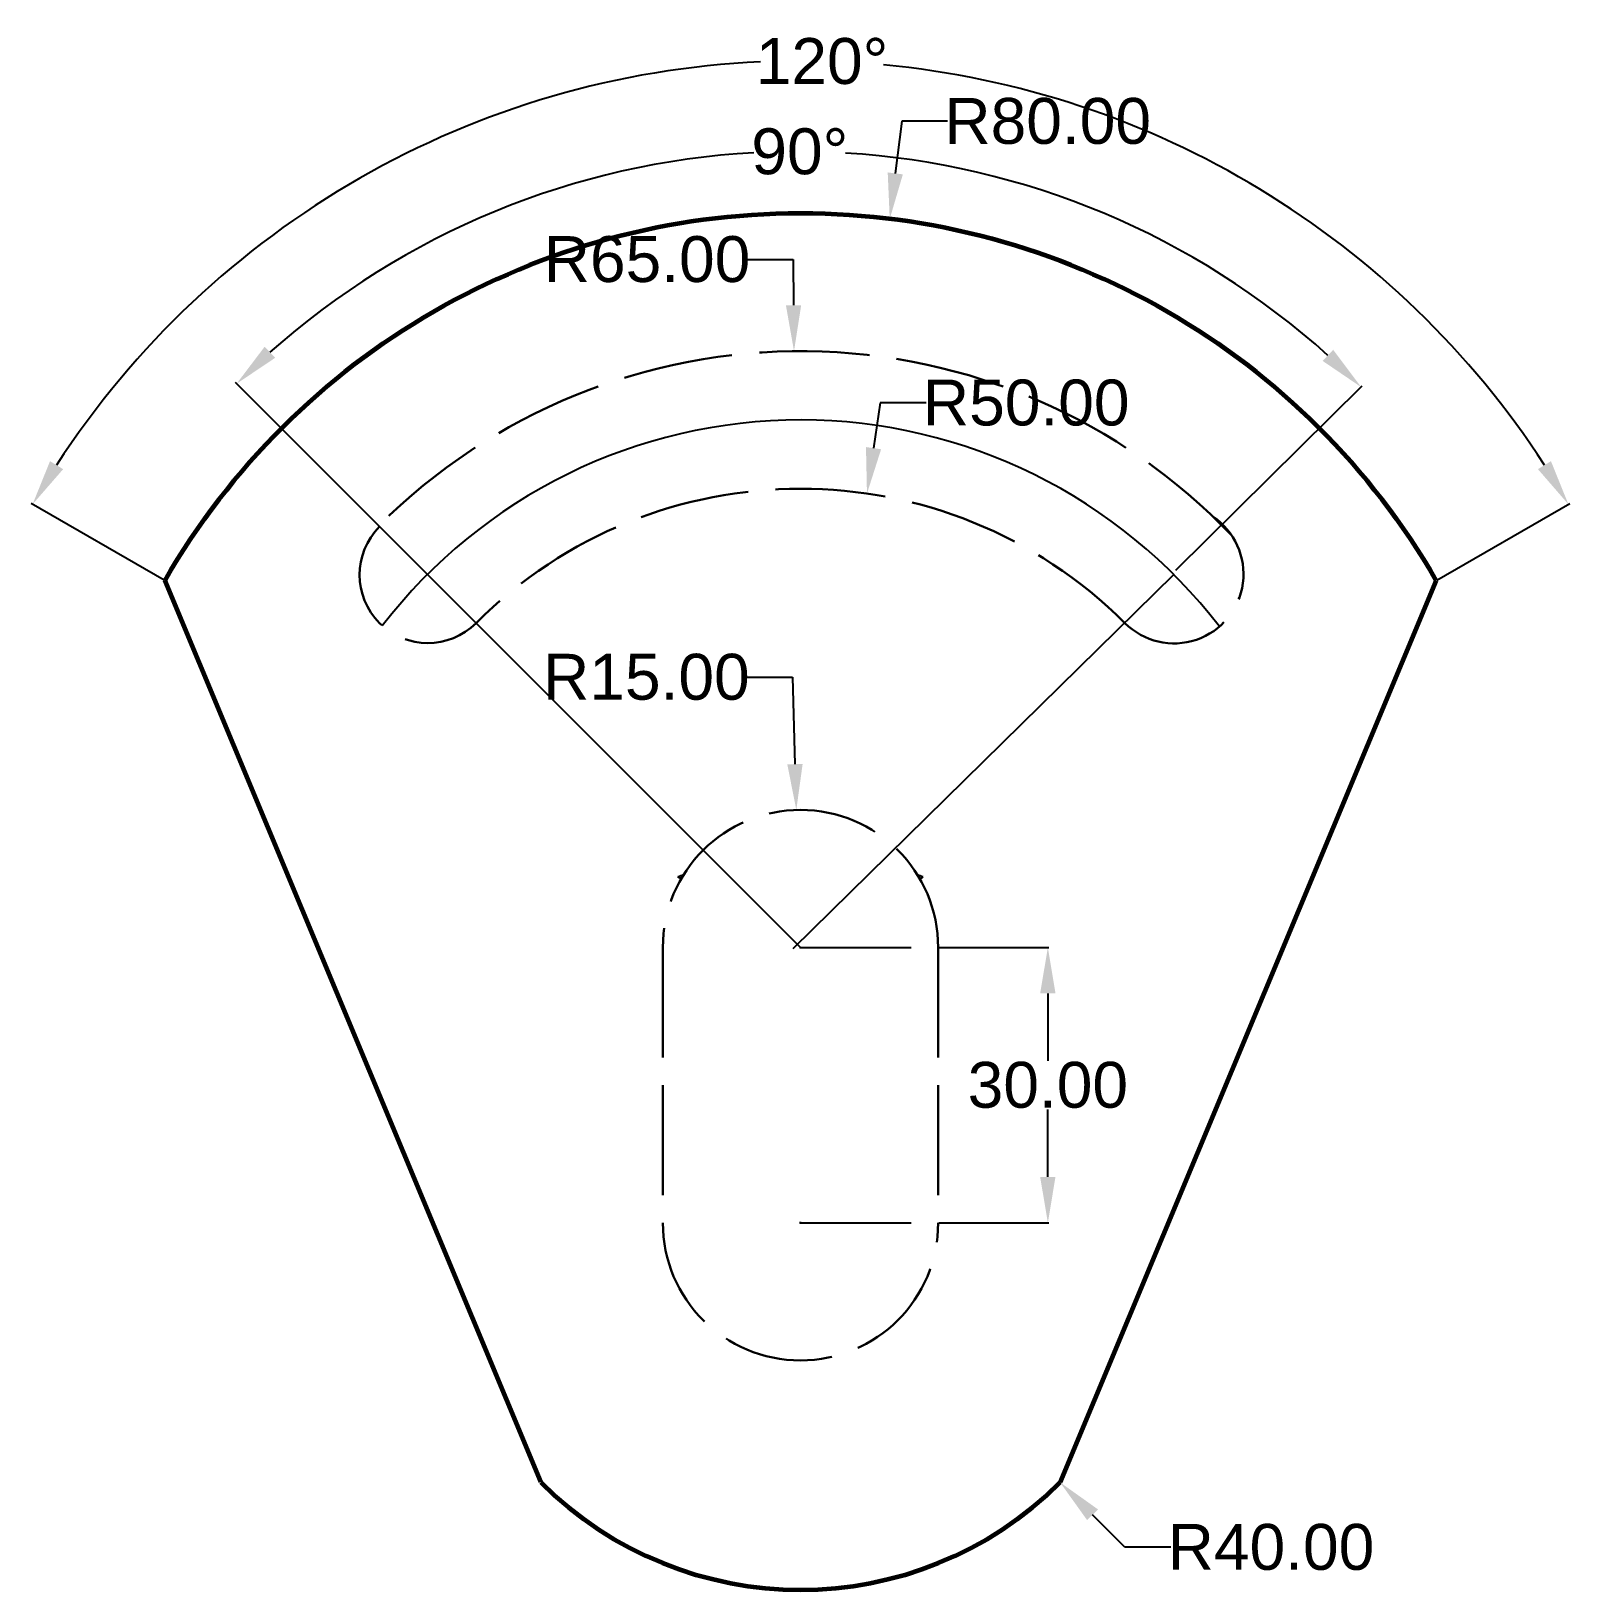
# Model space of a CAD drawing. Header units: metres. Extents: x 269 to 436, y 109 to 279.
import ezdxf

# ---------------------------------------------------------------- set-up
doc = ezdxf.new("R2010")
doc.units = ezdxf.units.M
doc.header["$MEASUREMENT"] = 0
doc.linetypes.add('ACAD_ISO02W100', pattern=[15, 12, -3])
for name, color, linetype, lineweight in [('Layer1', 160, 'Continuous', 60), ('Layer2', 90, 'ACAD_ISO02W100', 30), ('Layer3', 50, 'ACAD_ISO02W100', 60)]:
    doc.layers.add(name, color=color, linetype=linetype, lineweight=lineweight)
doc.layers.add('Layer4', color=252, linetype='Continuous', plot=False)
doc.styles.add('Annotative', font='arial.ttf')
doc.dimstyles.get("Standard").update_dxf_attribs({"dimtxt": 5, "dimasz": 5, "dimexe": 0.18, "dimexo": 0.0625, "dimgap": 0.09, "dimtad": 0, "dimtih": 1, "dimtoh": 1, "dimzin": 0, "dimdsep": 46, "dimtxsty": 'Annotative', "dimcen": 0.09, "dimadec": 0, "dimazin": 0, "dimtfac": 1, "dimtofl": 0, "dimtmove": 0, "dimatfit": 3, "dimfxl": 1, "dimtolj": 1, "dimtzin": 0, "dimarcsym": 0})

# ---------------------------------------------------------------- blocks, each defined once
blk = doc.blocks.new('*D1')
at = {"layer": 'Defpoints', "color": 0, "transparency": 16777216}
for p in [(351.91, 194.09), (352.37, 179.1)]:
    blk.add_point(p, dxfattribs=at)
at = {"layer": 'Layer3', "color": 0, "lineweight": -2, "transparency": 16777216}
for p, q in [((346.48, 208.57), (351.48, 208.57)), ((351.48, 208.57), (351.76, 199.09)), ((352.28, 179.1), (352.46, 179.1)), ((352.37, 179.01), (352.37, 179.19))]:
    blk.add_line(p, q, dxfattribs=at)
at = {"layer": 'Layer3', "color": 0, "transparency": 16777216}
blk.add_solid([(352.6, 199.11), (350.93, 199.06), (351.91, 194.09)], dxfattribs=at)
at = {"layer": 'Layer3', "color": 0, "transparency": 16777216, "insert": (335.57, 208.57), "char_height": 5, "attachment_point": 5, "style": 'Annotative'}
blk.add_mtext('\\A1;R15.00', dxfattribs=at)
blk = doc.blocks.new('*D2')
at = {"layer": 'Defpoints', "color": 0, "transparency": 16777216}
for p in [(359.61, 228.57), (352.37, 179.1)]:
    blk.add_point(p, dxfattribs=at)
at = {"layer": 'Layer3', "color": 0, "lineweight": -2, "transparency": 16777216}
for p, q in [((361.05, 238.46), (360.33, 233.52)), ((366.05, 238.46), (361.05, 238.46)), ((352.28, 179.1), (352.46, 179.1)), ((352.37, 179.01), (352.37, 179.19))]:
    blk.add_line(p, q, dxfattribs=at)
at = {"layer": 'Layer3', "color": 0, "transparency": 16777216}
blk.add_solid([(359.5, 233.64), (361.15, 233.4), (359.61, 228.57)], dxfattribs=at)
at = {"layer": 'Layer3', "color": 0, "transparency": 16777216, "insert": (376.96, 238.46), "char_height": 5, "attachment_point": 5, "style": 'Annotative'}
blk.add_mtext('\\A1;R50.00', dxfattribs=at)
blk = doc.blocks.new('*D3')
at = {"layer": 'Defpoints', "color": 0, "transparency": 16777216}
for p in [(351.66, 244.09), (352.37, 179.1)]:
    blk.add_point(p, dxfattribs=at)
at = {"layer": 'Layer3', "color": 0, "lineweight": -2, "transparency": 16777216}
for p, q in [((346.55, 254.09), (351.55, 254.09)), ((351.55, 254.09), (351.61, 249.09)), ((352.28, 179.1), (352.46, 179.1)), ((352.37, 179.01), (352.37, 179.19))]:
    blk.add_line(p, q, dxfattribs=at)
at = {"layer": 'Layer3', "color": 0, "transparency": 16777216}
blk.add_solid([(352.44, 249.1), (350.78, 249.08), (351.66, 244.09)], dxfattribs=at)
at = {"layer": 'Layer3', "color": 0, "transparency": 16777216, "insert": (335.64, 254.09), "char_height": 5, "attachment_point": 5, "style": 'Annotative'}
blk.add_mtext('\\A1;R65.00', dxfattribs=at)
blk = doc.blocks.new('*D4')
at = {"layer": 'Defpoints', "color": 0, "transparency": 16777216}
for p in [(362.09, 258.5), (352.37, 179.1)]:
    blk.add_point(p, dxfattribs=at)
at = {"layer": 'Layer3', "color": 0, "lineweight": -2, "transparency": 16777216}
for p, q in [((363.39, 269.15), (362.69, 263.47)), ((368.39, 269.15), (363.39, 269.15)), ((352.28, 179.1), (352.46, 179.1)), ((352.37, 179.01), (352.37, 179.19))]:
    blk.add_line(p, q, dxfattribs=at)
at = {"layer": 'Layer3', "color": 0, "transparency": 16777216}
blk.add_solid([(361.87, 263.57), (363.52, 263.36), (362.09, 258.5)], dxfattribs=at)
at = {"layer": 'Layer3', "color": 0, "transparency": 16777216, "insert": (379.3, 269.15), "char_height": 5, "attachment_point": 5, "style": 'Annotative'}
blk.add_mtext('\\A1;R80.00', dxfattribs=at)
blk = doc.blocks.new('*D5')
at = {"layer": 'Defpoints', "color": 0, "transparency": 16777216}
for p in [(352.37, 179.1), (352.37, 149.1), (379.32, 149.1)]:
    blk.add_point(p, dxfattribs=at)
at = {"layer": 'Layer3', "color": 0, "lineweight": -2, "transparency": 16777216}
for p, q in [((352.43, 179.1), (379.5, 179.1)), ((379.32, 174.1), (379.32, 166.74)), ((379.32, 154.1), (379.32, 161.45)), ((352.43, 149.1), (379.5, 149.1))]:
    blk.add_line(p, q, dxfattribs=at)
at = {"layer": 'Layer3', "color": 0, "transparency": 16777216}
for points in [[(378.48, 174.1), (380.15, 174.1), (379.32, 179.1)], [(378.48, 154.1), (380.15, 154.1), (379.32, 149.1)]]:
    blk.add_solid(points, dxfattribs=at)
at = {"layer": 'Layer3', "color": 0, "transparency": 16777216, "insert": (379.32, 164.1), "char_height": 5, "attachment_point": 5, "style": 'Annotative'}
blk.add_mtext('\\A1;30.00', dxfattribs=at)
blk = doc.blocks.new('*D6')
at = {"layer": 'Defpoints', "color": 0, "transparency": 16777216}
for p in [(352.37, 149.1), (380.65, 120.81)]:
    blk.add_point(p, dxfattribs=at)
at = {"layer": 'Layer3', "color": 0, "lineweight": -2, "transparency": 16777216}
for p, q in [((352.28, 149.1), (352.46, 149.1)), ((352.37, 149.01), (352.37, 149.19)), ((387.72, 113.74), (384.19, 117.28)), ((392.72, 113.74), (387.72, 113.74))]:
    blk.add_line(p, q, dxfattribs=at)
at = {"layer": 'Layer3', "color": 0, "transparency": 16777216}
blk.add_solid([(384.78, 117.86), (383.6, 116.69), (380.65, 120.81)], dxfattribs=at)
at = {"layer": 'Layer3', "color": 0, "transparency": 16777216, "insert": (403.63, 113.74), "char_height": 5, "attachment_point": 5, "style": 'Annotative'}
blk.add_mtext('\\A1;R40.00', dxfattribs=at)
blk = doc.blocks.new('*D7')
at = {"layer": 'Defpoints', "color": 0, "transparency": 16777216}
for p in [(319.32, 269.89), (283.08, 219.1), (421.65, 219.1), (352.37, 179.1)]:
    blk.add_point(p, dxfattribs=at)
at = {"layer": 'Layer1', "color": 0, "lineweight": -2, "transparency": 16777216}
for p, q in [((283.03, 219.13), (268.54, 227.49)), ((421.7, 219.13), (436.19, 227.49))]:
    blk.add_line(p, q, dxfattribs=at)
for start, end in [(92.5823, 147.0346), (32.9654, 84.6253)]:
    blk.add_arc((352.37, 179.1), 96.62, start, end, dxfattribs=at)
at = {"layer": 'Layer1', "color": 0, "transparency": 16777216}
for points in [[(272.02, 231.23), (270.59, 232.1), (268.69, 227.4)], [(434.14, 232.1), (432.72, 231.23), (436.04, 227.4)]]:
    blk.add_solid(points, dxfattribs=at)
at = {"layer": 'Layer1', "color": 0, "transparency": 16777216, "insert": (354.71, 275.68), "char_height": 5, "attachment_point": 5, "style": 'Annotative'}
blk.add_mtext('\\A1;120°', dxfattribs=at)
blk = doc.blocks.new('*D9')
at = {"layer": 'Defpoints', "color": 0, "transparency": 16777216}
for p in [(329.81, 262.94), (311.75, 219.71), (393.23, 220.2), (351.55, 179.01), (352.37, 179.1)]:
    blk.add_point(p, dxfattribs=at)
at = {"layer": 'Layer1', "color": 0, "lineweight": -2, "transparency": 16777216}
for p, q in [((311.71, 219.75), (290.79, 240.67)), ((393.28, 220.24), (413.58, 240.31))]:
    blk.add_line(p, q, dxfattribs=at)
for start, end in [(93.1276, 131.6835), (47.9802, 86.4991)]:
    blk.add_arc((352.01, 179.45), 86.39, start, end, dxfattribs=at)
at = {"layer": 'Layer1', "color": 0, "transparency": 16777216}
for points in [[(295.13, 243.37), (293.98, 244.58), (290.92, 240.54)], [(410.41, 244.24), (409.26, 243.03), (413.45, 240.18)]]:
    blk.add_solid(points, dxfattribs=at)
at = {"layer": 'Layer1', "color": 0, "transparency": 16777216, "insert": (352.29, 265.84), "char_height": 5, "attachment_point": 5, "style": 'Annotative'}
blk.add_mtext('\\A1;90°', dxfattribs=at)

msp = doc.modelspace()

# ---------------------------------------------------------------- linework, layer by layer
for p, q in [((306.494, 224.967), (306.404, 225.057)), ((339.376, 186.595), (339.017, 186.802)), ((365.356, 186.595), (365.715, 186.802)), ((352.366, 179.095), (352.366, 179.095))]:
    msp.add_line(p, q)
for start, end in [(108.57335, 109.49465), (70.50535, 71.42665)]:
    msp.add_arc((352.366, 149.095), 40, start, end)
at = {"layer": 'Layer1'}
for p, q in [((324.082, 120.811), (283.084, 219.095)), ((380.65, 120.811), (421.648, 219.095))]:
    msp.add_line(p, q, dxfattribs=at)
for centre, radius, start, end in [((352.366, 179.095), 80, 30, 150), ((352.366, 149.095), 40, 225, 315)]:
    msp.add_arc(centre, radius, start, end, dxfattribs=at)
at = {"layer": 'Layer2'}
for p, q in [((337.366, 179.095), (337.366, 149.095)), ((367.366, 179.095), (367.366, 149.095))]:
    msp.add_line(p, q, dxfattribs=at)
for centre, radius, start, end in [((352.366, 179.095), 65, 43.70609, 135), ((352.366, 179.095), 50, 45, 135), ((393.07, 219.799), 7.564, 225, 56.18967), ((311.752, 219.709), 7.436, 135, 315), ((352.366, 179.095), 15, 0, 180), ((352.366, 149.095), 15, 180, 0)]:
    msp.add_arc(centre, radius, start, end, dxfattribs=at)
at = {"layer": 'Layer4'}
for p, q in [((352.366, 179.095), (311.752, 219.709)), ((351.555, 179.005), (393.07, 219.799))]:
    msp.add_line(p, q, dxfattribs=at)
msp.add_arc((352.366, 179.095), 57.5, 37.46226, 142.41893, dxfattribs=at)

# ---------------------------------------------------------------- dimensions: what is measured, and where the dimension line sits
at = {"layer": 'Layer1'}
dim = msp.add_angular_dim_3p(base=(319.321, 269.886), center=(352.366, 179.095), p1=(421.648, 219.095), p2=(283.084, 219.095), dimstyle='Standard', dxfattribs=at)
dim.commit()
dim.dimension.update_dxf_attribs({"geometry": '*D7', "text_midpoint": (354.715, 275.684), "dimtype": 165})
dim = msp.add_angular_dim_2l(base=(329.812, 262.944), line1=((351.555, 179.005), (393.231, 220.195)), line2=((352.366, 179.095), (311.752, 219.709)), dimstyle='Standard', dxfattribs=at)
dim.commit()
dim.dimension.update_dxf_attribs({"geometry": '*D9', "text_midpoint": (352.289, 265.844), "dimtype": 162})
at = {"layer": 'Layer3'}
for mpoint, picture, middle in [((362.086, 258.503), '*D4', (379.3, 269.15)), ((351.914, 194.089), '*D1', (335.566, 208.574))]:
    dim = msp.add_radius_dim(center=(352.366, 179.095), mpoint=mpoint, dimstyle='Standard', dxfattribs=at)
    dim.commit()
    dim.dimension.update_dxf_attribs({"geometry": picture, "text_midpoint": middle, "dimtype": 164})
for center, mpoint, picture, middle in [((352.366, 179.095), (351.663, 244.092), '*D3', (335.644, 254.091)), ((352.366, 179.095), (359.606, 228.568), '*D2', (376.964, 238.463)), ((352.366, 149.095), (380.65, 120.811), '*D6', (403.632, 113.74))]:
    dim = msp.add_radius_dim(center=center, mpoint=mpoint, dimstyle='Standard', dxfattribs=at)
    dim.commit()
    dim.dimension.update_dxf_attribs({"geometry": picture, "text_midpoint": middle})
dim = msp.add_linear_dim(base=(379.318, 149.095), p1=(352.366, 179.095), p2=(352.366, 149.095), angle=90, dimstyle='Standard', dxfattribs=at)
dim.commit()
dim.dimension.update_dxf_attribs({"geometry": '*D5', "text_midpoint": (379.318, 164.095)})

doc.saveas('drawing.dxf')
